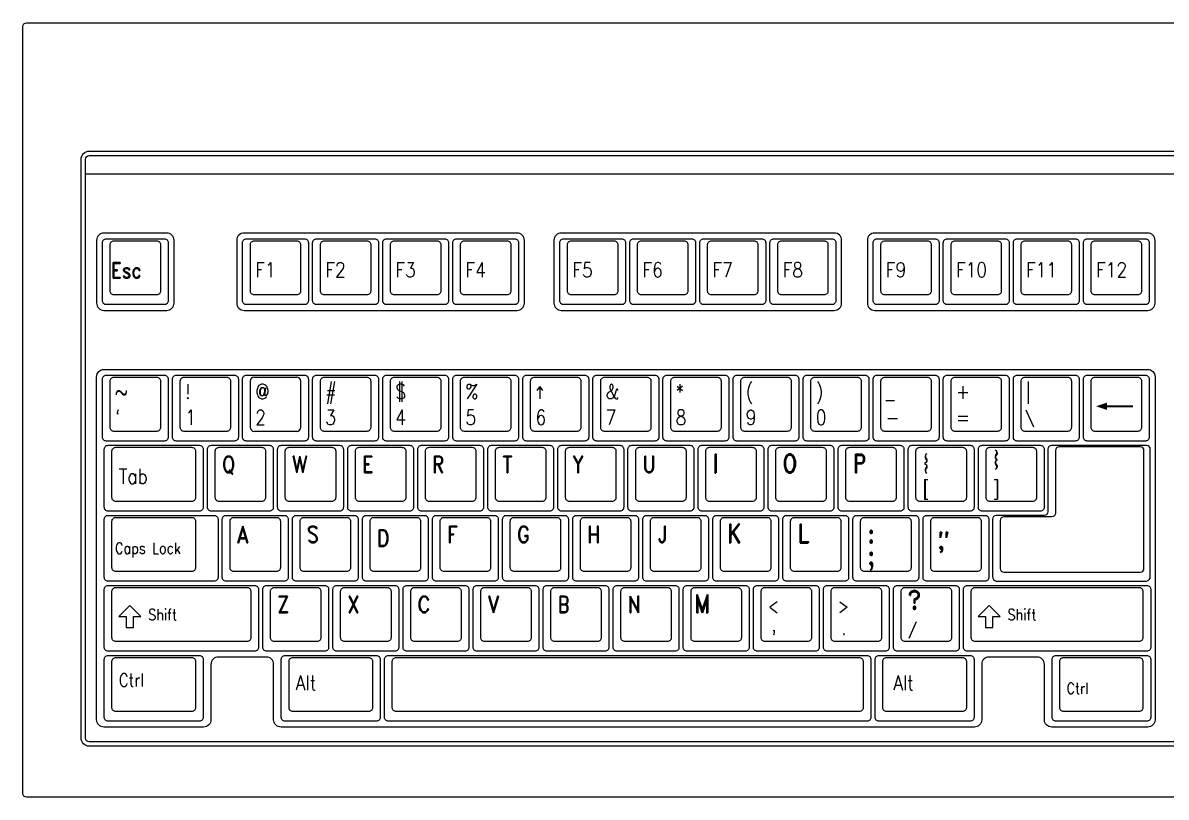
# Model space of a CAD drawing. Extents: x -42728 to 99010, y -18674 to 47645.
# Drawn here: x 43925.1 to 44272.3, y 25582.9 to 25818.1 of the extents above; entities that cross this region are included whole.
import ezdxf

# ---------------------------------------------------------------- set-up
doc = ezdxf.new("R2010")
doc.units = 0
doc.header["$LTSCALE"] = 100
doc.header["$MEASUREMENT"] = 0
doc.layers.get('0').update_dxf_attribs({"linetype": 'CONTINUOUS'})
doc.styles.add('SIMP', font='ROMAND', dxfattribs={"width": 0.85})

# ---------------------------------------------------------------- blocks, each defined once
blk = doc.blocks.new('101KEYB')
for p, q in [((16.13, 6.075), (0.695, 6.075)), ((2.295, 4.146), (2.7, 4.146)), ((2.259, 3.669), (2.259, 4.11)), ((2.736, 4.11), (2.736, 3.669)), ((2.7, 3.632), (2.295, 3.632))]:
    blk.add_line(p, q)
for points in [[(0.135, 7.51), (16.69, 7.51, -0.414214), (16.725, 7.475), (16.725, 0.195, -0.414214), (16.69, 0.16), (0.135, 0.16, -0.414214), (0.1, 0.195), (0.1, 7.475, -0.414214)], [(16.095, 0.643), (0.73, 0.643, -0.414214), (0.653, 0.72), (0.653, 6.215, -0.414214), (0.73, 6.292), (16.095, 6.292, -0.414214), (16.172, 6.215), (16.172, 0.72, -0.414214)], [(16.095, 0.685), (0.73, 0.685, -0.414214), (0.695, 0.72), (0.695, 6.215, -0.414214), (0.73, 6.25), (16.095, 6.25, -0.414214), (16.13, 6.215), (16.13, 0.72, -0.414214)], [(0.8, 5.445), (0.8, 4.85, 0.414214), (0.87, 4.78), (1.465, 4.78, 0.414214), (1.535, 4.85), (1.535, 5.445, 0.414214), (1.465, 5.515), (0.87, 5.515, 0.414214)], [(2.13, 5.445), (2.13, 4.85, 0.414214), (2.2, 4.78), (4.79, 4.78, 0.414214), (4.86, 4.85), (4.86, 5.445, 0.414214), (4.79, 5.515), (2.2, 5.515, 0.414214)], [(5.14, 5.445), (5.14, 4.85, 0.414214), (5.21, 4.78), (7.8, 4.78, 0.414214), (7.87, 4.85), (7.87, 5.445, 0.414214), (7.8, 5.515), (5.21, 5.515, 0.414214)], [(8.115, 5.445), (8.115, 4.85, 0.414214), (8.185, 4.78), (10.775, 4.78, 0.414214), (10.845, 4.85), (10.845, 5.445, 0.414214), (10.775, 5.515), (8.185, 5.515, 0.414214)], [(2.48, 0.895), (2.48, 1.42, 0.414214), (2.41, 1.49), (1.955, 1.49, 0.414214), (1.885, 1.42), (1.885, 0.895, -0.414214), (1.815, 0.825), (0.87, 0.825, -0.414214), (0.8, 0.895), (0.8, 4.15, -0.414214), (0.87, 4.22), (10.775, 4.22, -0.414214), (10.845, 4.15), (10.845, 0.895, -0.414214), (10.775, 0.825), (9.865, 0.825, -0.414214), (9.795, 0.895), (9.795, 1.42, 0.414214), (9.725, 1.49), (9.27, 1.49, 0.414214), (9.2, 1.42), (9.2, 0.895, -0.414214), (9.13, 0.825), (2.55, 0.825, -0.414214)]]:
    blk.add_lwpolyline(points, format="xyb", close=True)
for points in [[(0.855, 4.872), (0.855, 5.423, -0.414214), (0.892, 5.46, -1)], [(0.892, 5.46), (1.443, 5.46, -0.414214), (1.48, 5.423), (1.48, 4.872, -0.414214), (1.443, 4.835), (0.892, 4.835, -0.414214), (0.855, 4.872)], [(0.965, 5.441), (1.37, 5.441, -0.414214), (1.406, 5.405), (1.406, 4.964, -0.414214), (1.37, 4.927), (0.965, 4.927, -0.414214), (0.929, 4.964), (0.929, 5.405, -0.414214), (0.965, 5.441, 0)], [(2.185, 4.872), (2.185, 5.423, -0.414214), (2.222, 5.46, -1)], [(2.222, 5.46), (2.773, 5.46, -0.414214), (2.81, 5.423), (2.81, 4.872, -0.414214), (2.773, 4.835), (2.222, 4.835, -0.414214), (2.185, 4.872)], [(2.295, 5.441), (2.7, 5.441, -0.414214), (2.736, 5.405), (2.736, 4.964, -0.414214), (2.7, 4.927), (2.295, 4.927, -0.414214), (2.259, 4.964), (2.259, 5.405, -0.414214), (2.295, 5.441, 0)], [(2.887, 5.46), (3.438, 5.46, -0.414214), (3.475, 5.423), (3.475, 4.872, -0.414214), (3.438, 4.835), (2.887, 4.835, -0.414214), (2.85, 4.872)], [(2.85, 4.872), (2.85, 5.423, -0.414214), (2.887, 5.46, -1)], [(2.96, 5.441), (3.365, 5.441, -0.414214), (3.401, 5.405), (3.401, 4.964, -0.414214), (3.365, 4.927), (2.96, 4.927, -0.414214), (2.924, 4.964), (2.924, 5.405, -0.414214), (2.96, 5.441, 0)], [(3.552, 5.46), (4.103, 5.46, -0.414214), (4.14, 5.423), (4.14, 4.872, -0.414214), (4.103, 4.835), (3.552, 4.835, -0.414214), (3.515, 4.872)], [(3.515, 4.872), (3.515, 5.423, -0.414214), (3.552, 5.46, -1)], [(3.625, 5.441), (4.03, 5.441, -0.414214), (4.066, 5.405), (4.066, 4.964, -0.414214), (4.03, 4.927), (3.625, 4.927, -0.414214), (3.589, 4.964), (3.589, 5.405, -0.414214), (3.625, 5.441, 0)], [(4.217, 5.46), (4.768, 5.46, -0.414214), (4.805, 5.423), (4.805, 4.872, -0.414214), (4.768, 4.835), (4.217, 4.835, -0.414214), (4.18, 4.872)], [(4.18, 4.872), (4.18, 5.423, -0.414214), (4.217, 5.46, -1)], [(4.29, 5.441), (4.695, 5.441, -0.414214), (4.731, 5.405), (4.731, 4.964, -0.414214), (4.695, 4.927), (4.29, 4.927, -0.414214), (4.254, 4.964), (4.254, 5.405, -0.414214), (4.29, 5.441, 0)], [(5.232, 5.46), (5.783, 5.46, -0.414214), (5.82, 5.423), (5.82, 4.872, -0.414214), (5.783, 4.835), (5.232, 4.835, -0.414214), (5.195, 4.872)], [(5.195, 4.872), (5.195, 5.423, -0.414214), (5.232, 5.46, -1)], [(5.305, 5.441), (5.71, 5.441, -0.414214), (5.746, 5.405), (5.746, 4.964, -0.414214), (5.71, 4.927), (5.305, 4.927, -0.414214), (5.269, 4.964), (5.269, 5.405, -0.414214), (5.305, 5.441, 0)], [(5.86, 4.872), (5.86, 5.423, -0.414214), (5.897, 5.46, -1)], [(5.897, 5.46), (6.448, 5.46, -0.414214), (6.485, 5.423), (6.485, 4.872, -0.414214), (6.448, 4.835), (5.897, 4.835, -0.414214), (5.86, 4.872)], [(5.97, 5.441), (6.375, 5.441, -0.414214), (6.411, 5.405), (6.411, 4.964, -0.414214), (6.375, 4.927), (5.97, 4.927, -0.414214), (5.934, 4.964), (5.934, 5.405, -0.414214), (5.97, 5.441, 0)], [(6.525, 4.872), (6.525, 5.423, -0.414214), (6.562, 5.46, -1)], [(6.562, 5.46), (7.113, 5.46, -0.414214), (7.15, 5.423), (7.15, 4.872, -0.414214), (7.113, 4.835), (6.562, 4.835, -0.414214), (6.525, 4.872)], [(6.635, 5.441), (7.04, 5.441, -0.414214), (7.076, 5.405), (7.076, 4.964, -0.414214), (7.04, 4.927), (6.635, 4.927, -0.414214), (6.599, 4.964), (6.599, 5.405, -0.414214), (6.635, 5.441, 0)], [(7.19, 4.872), (7.19, 5.423, -0.414214), (7.227, 5.46, -1)], [(7.227, 5.46), (7.778, 5.46, -0.414214), (7.815, 5.423), (7.815, 4.872, -0.414214), (7.778, 4.835), (7.227, 4.835, -0.414214), (7.19, 4.872)], [(7.3, 5.441), (7.705, 5.441, -0.414214), (7.741, 5.405), (7.741, 4.964, -0.414214), (7.705, 4.927), (7.3, 4.927, -0.414214), (7.264, 4.964), (7.264, 5.405, -0.414214), (7.3, 5.441, 0)], [(8.17, 4.872), (8.17, 5.423, -0.414214), (8.207, 5.46, -1)], [(8.207, 5.46), (8.758, 5.46, -0.414214), (8.795, 5.423), (8.795, 4.872, -0.414214), (8.758, 4.835), (8.207, 4.835, -0.414214), (8.17, 4.872)], [(8.28, 5.441), (8.685, 5.441, -0.414214), (8.721, 5.405), (8.721, 4.964, -0.414214), (8.685, 4.927), (8.28, 4.927, -0.414214), (8.244, 4.964), (8.244, 5.405, -0.414214), (8.28, 5.441, 0)], [(8.872, 5.46), (9.423, 5.46, -0.414214), (9.46, 5.423), (9.46, 4.872, -0.414214), (9.423, 4.835), (8.872, 4.835, -0.414214), (8.835, 4.872)], [(8.835, 4.872), (8.835, 5.423, -0.414214), (8.872, 5.46, -1)], [(8.945, 5.441), (9.35, 5.441, -0.414214), (9.386, 5.405), (9.386, 4.964, -0.414214), (9.35, 4.927), (8.945, 4.927, -0.414214), (8.909, 4.964), (8.909, 5.405, -0.414214), (8.945, 5.441, 0)], [(9.537, 5.46), (10.088, 5.46, -0.414214), (10.125, 5.423), (10.125, 4.872, -0.414214), (10.088, 4.835), (9.537, 4.835, -0.414214), (9.5, 4.872)], [(9.5, 4.872), (9.5, 5.423, -0.414214), (9.537, 5.46, -1)], [(9.61, 5.441), (10.015, 5.441, -0.414214), (10.051, 5.405), (10.051, 4.964, -0.414214), (10.015, 4.927), (9.61, 4.927, -0.414214), (9.574, 4.964), (9.574, 5.405, -0.414214), (9.61, 5.441, 0)], [(10.202, 5.46), (10.753, 5.46, -0.414214), (10.79, 5.423), (10.79, 4.872, -0.414214), (10.753, 4.835), (10.202, 4.835, -0.414214), (10.165, 4.872)], [(10.165, 4.872), (10.165, 5.423, -0.414214), (10.202, 5.46, -1)], [(10.275, 5.441), (10.68, 5.441, -0.414214), (10.716, 5.405), (10.716, 4.964, -0.414214), (10.68, 4.927), (10.275, 4.927, -0.414214), (10.239, 4.964), (10.239, 5.405, -0.414214), (10.275, 5.441, 0)], [(0.892, 4.165), (1.443, 4.165, -0.414214), (1.48, 4.128), (1.48, 3.577, -0.414214), (1.443, 3.54), (0.892, 3.54, -0.414214), (0.855, 3.577)], [(0.855, 3.577), (0.855, 4.128, -0.414214), (0.892, 4.165, -1)], [(0.965, 4.146), (1.37, 4.146, -0.414214), (1.406, 4.11), (1.406, 3.669, -0.414214), (1.37, 3.632), (0.965, 3.632, -0.414214), (0.929, 3.669), (0.929, 4.11, -0.414214), (0.965, 4.146, 0)], [(1.52, 3.577), (1.52, 4.128, -0.414214), (1.557, 4.165, -1)], [(1.557, 4.165), (2.108, 4.165, -0.414214), (2.145, 4.128), (2.145, 3.577, -0.414214), (2.108, 3.54), (1.557, 3.54, -0.414214), (1.52, 3.577)], [(1.63, 4.146), (2.035, 4.146, -0.414214), (2.071, 4.11), (2.071, 3.669, -0.414214), (2.035, 3.632), (1.63, 3.632, -0.414214), (1.594, 3.669), (1.594, 4.11, -0.414214), (1.63, 4.146, 0)], [(2.185, 3.577), (2.185, 4.128, -0.414214), (2.222, 4.165, -1)], [(2.222, 4.165), (2.773, 4.165, -0.414214), (2.81, 4.128), (2.81, 3.577, -0.414214), (2.773, 3.54), (2.222, 3.54, -0.414214), (2.185, 3.577)], [(2.85, 3.577), (2.85, 4.128, -0.414214), (2.887, 4.165, -1)], [(2.887, 4.165), (3.438, 4.165, -0.414214), (3.475, 4.128), (3.475, 3.577, -0.414214), (3.438, 3.54), (2.887, 3.54, -0.414214), (2.85, 3.577)], [(2.96, 4.146), (3.365, 4.146, -0.414214), (3.401, 4.11), (3.401, 3.669, -0.414214), (3.365, 3.632), (2.96, 3.632, -0.414214), (2.924, 3.669), (2.924, 4.11, -0.414214), (2.96, 4.146, 0)], [(3.515, 3.577), (3.515, 4.128, -0.414214), (3.552, 4.165, -1)], [(3.552, 4.165), (4.103, 4.165, -0.414214), (4.14, 4.128), (4.14, 3.577, -0.414214), (4.103, 3.54), (3.552, 3.54, -0.414214), (3.515, 3.577)], [(3.625, 4.146), (4.03, 4.146, -0.414214), (4.066, 4.11), (4.066, 3.669, -0.414214), (4.03, 3.632), (3.625, 3.632, -0.414214), (3.589, 3.669), (3.589, 4.11, -0.414214), (3.625, 4.146, 0)], [(4.18, 3.577), (4.18, 4.128, -0.414214), (4.217, 4.165, -1)], [(4.217, 4.165), (4.768, 4.165, -0.414214), (4.805, 4.128), (4.805, 3.577, -0.414214), (4.768, 3.54), (4.217, 3.54, -0.414214), (4.18, 3.577)], [(4.29, 4.146), (4.695, 4.146, -0.414214), (4.731, 4.11), (4.731, 3.669, -0.414214), (4.695, 3.632), (4.29, 3.632, -0.414214), (4.254, 3.669), (4.254, 4.11, -0.414214), (4.29, 4.146, 0)], [(4.845, 3.577), (4.845, 4.128, -0.414214), (4.882, 4.165, -1)], [(4.882, 4.165), (5.433, 4.165, -0.414214), (5.47, 4.128), (5.47, 3.577, -0.414214), (5.433, 3.54), (4.882, 3.54, -0.414214), (4.845, 3.577)], [(4.955, 4.146), (5.36, 4.146, -0.414214), (5.396, 4.11), (5.396, 3.669, -0.414214), (5.36, 3.632), (4.955, 3.632, -0.414214), (4.919, 3.669), (4.919, 4.11, -0.414214), (4.955, 4.146, 0)], [(5.51, 3.577), (5.51, 4.128, -0.414214), (5.547, 4.165, -1)], [(5.547, 4.165), (6.098, 4.165, -0.414214), (6.135, 4.128), (6.135, 3.577, -0.414214), (6.098, 3.54), (5.547, 3.54, -0.414214), (5.51, 3.577)], [(5.62, 4.146), (6.025, 4.146, -0.414214), (6.061, 4.11), (6.061, 3.669, -0.414214), (6.025, 3.632), (5.62, 3.632, -0.414214), (5.584, 3.669), (5.584, 4.11, -0.414214), (5.62, 4.146, 0)], [(6.175, 3.577), (6.175, 4.128, -0.414214), (6.212, 4.165, -1)], [(6.212, 4.165), (6.763, 4.165, -0.414214), (6.8, 4.128), (6.8, 3.577, -0.414214), (6.763, 3.54), (6.212, 3.54, -0.414214), (6.175, 3.577)], [(6.285, 4.146), (6.69, 4.146, -0.414214), (6.726, 4.11), (6.726, 3.669, -0.414214), (6.69, 3.632), (6.285, 3.632, -0.414214), (6.249, 3.669), (6.249, 4.11, -0.414214), (6.285, 4.146, 0)], [(6.84, 3.577), (6.84, 4.128, -0.414214), (6.877, 4.165, -1)], [(6.877, 4.165), (7.428, 4.165, -0.414214), (7.465, 4.128), (7.465, 3.577, -0.414214), (7.428, 3.54), (6.877, 3.54, -0.414214), (6.84, 3.577)], [(6.95, 4.146), (7.355, 4.146, -0.414214), (7.391, 4.11), (7.391, 3.669, -0.414214), (7.355, 3.632), (6.95, 3.632, -0.414214), (6.914, 3.669), (6.914, 4.11, -0.414214), (6.95, 4.146, 0)], [(7.505, 3.577), (7.505, 4.128, -0.414214), (7.542, 4.165, -1)], [(7.542, 4.165), (8.093, 4.165, -0.414214), (8.13, 4.128), (8.13, 3.577, -0.414214), (8.093, 3.54), (7.542, 3.54, -0.414214), (7.505, 3.577)], [(7.615, 4.146), (8.02, 4.146, -0.414214), (8.056, 4.11), (8.056, 3.669, -0.414214), (8.02, 3.632), (7.615, 3.632, -0.414214), (7.579, 3.669), (7.579, 4.11, -0.414214), (7.615, 4.146, 0)], [(8.17, 3.577), (8.17, 4.128, -0.414214), (8.207, 4.165, -1)], [(8.207, 4.165), (8.758, 4.165, -0.414214), (8.795, 4.128), (8.795, 3.577, -0.414214), (8.758, 3.54), (8.207, 3.54, -0.414214), (8.17, 3.577)], [(8.28, 4.146), (8.685, 4.146, -0.414214), (8.721, 4.11), (8.721, 3.669, -0.414214), (8.685, 3.632), (8.28, 3.632, -0.414214), (8.244, 3.669), (8.244, 4.11, -0.414214), (8.28, 4.146, 0)], [(8.835, 3.577), (8.835, 4.128, -0.414214), (8.872, 4.165, -1)], [(8.872, 4.165), (9.423, 4.165, -0.414214), (9.46, 4.128), (9.46, 3.577, -0.414214), (9.423, 3.54), (8.872, 3.54, -0.414214), (8.835, 3.577)], [(8.945, 4.146), (9.35, 4.146, -0.414214), (9.386, 4.11), (9.386, 3.669, -0.414214), (9.35, 3.632), (8.945, 3.632, -0.414214), (8.909, 3.669), (8.909, 4.11, -0.414214), (8.945, 4.146, 0)], [(9.5, 3.577), (9.5, 4.128, -0.414214), (9.537, 4.165, -1)], [(9.537, 4.165), (10.088, 4.165, -0.414214), (10.125, 4.128), (10.125, 3.577, -0.414214), (10.088, 3.54), (9.537, 3.54, -0.414214), (9.5, 3.577)], [(9.61, 4.146), (10.015, 4.146, -0.414214), (10.051, 4.11), (10.051, 3.669, -0.414214), (10.015, 3.632), (9.61, 3.632, -0.414214), (9.574, 3.669), (9.574, 4.11, -0.414214), (9.61, 4.146, 0)], [(10.165, 3.577), (10.165, 4.128, -0.414214), (10.202, 4.165, -1)], [(10.202, 4.165), (10.753, 4.165, -0.414214), (10.79, 4.128), (10.79, 3.577, -0.414214), (10.753, 3.54), (10.202, 3.54, -0.414214), (10.165, 3.577)], [(10.275, 4.146), (10.68, 4.146, -0.414214), (10.716, 4.11), (10.716, 3.669, -0.414214), (10.68, 3.632), (10.275, 3.632, -0.414214), (10.239, 3.669), (10.239, 4.11, -0.414214), (10.275, 4.146, 0)], [(0.873, 2.912), (0.873, 3.463, -0.414214), (0.909, 3.5, -1)], [(0.909, 3.5), (1.776, 3.5, -0.414214), (1.812, 3.463), (1.812, 2.912, -0.414214), (1.776, 2.875), (0.909, 2.875, -0.414214), (0.873, 2.912)], [(0.983, 3.481), (1.702, 3.481, -0.414214), (1.739, 3.445), (1.739, 3.004, -0.414214), (1.702, 2.967), (0.983, 2.967, -0.414214), (0.946, 3.004), (0.946, 3.445, -0.414214), (0.983, 3.481, 0)], [(1.889, 3.5), (2.441, 3.5, -0.414214), (2.477, 3.463), (2.477, 2.912, -0.414214), (2.441, 2.875), (1.889, 2.875, -0.414214), (1.853, 2.912)], [(1.853, 2.912), (1.853, 3.463, -0.414214), (1.889, 3.5, -1)], [(1.963, 3.481), (2.367, 3.481, -0.414214), (2.404, 3.445), (2.404, 3.004, -0.414214), (2.367, 2.967), (1.963, 2.967, -0.414214), (1.926, 3.004), (1.926, 3.445, -0.414214), (1.963, 3.481, 0)], [(2.554, 3.5), (3.106, 3.5, -0.414214), (3.142, 3.463), (3.142, 2.912, -0.414214), (3.106, 2.875), (2.554, 2.875, -0.414214), (2.518, 2.912)], [(2.518, 2.912), (2.518, 3.463, -0.414214), (2.554, 3.5, -1)], [(2.628, 3.481), (3.032, 3.481, -0.414214), (3.069, 3.445), (3.069, 3.004, -0.414214), (3.032, 2.967), (2.628, 2.967, -0.414214), (2.591, 3.004), (2.591, 3.445, -0.414214), (2.628, 3.481, 0)], [(3.219, 3.5), (3.771, 3.5, -0.414214), (3.807, 3.463), (3.807, 2.912, -0.414214), (3.771, 2.875), (3.219, 2.875, -0.414214), (3.183, 2.912)], [(3.183, 2.912), (3.183, 3.463, -0.414214), (3.219, 3.5, -1)], [(3.293, 3.481), (3.697, 3.481, -0.414214), (3.734, 3.445), (3.734, 3.004, -0.414214), (3.697, 2.967), (3.293, 2.967, -0.414214), (3.256, 3.004), (3.256, 3.445, -0.414214), (3.293, 3.481, 0)], [(3.884, 3.5), (4.436, 3.5, -0.414214), (4.472, 3.463), (4.472, 2.912, -0.414214), (4.436, 2.875), (3.884, 2.875, -0.414214), (3.848, 2.912)], [(3.848, 2.912), (3.848, 3.463, -0.414214), (3.884, 3.5, -1)], [(3.958, 3.481), (4.362, 3.481, -0.414214), (4.399, 3.445), (4.399, 3.004, -0.414214), (4.362, 2.967), (3.958, 2.967, -0.414214), (3.921, 3.004), (3.921, 3.445, -0.414214), (3.958, 3.481, 0)], [(4.549, 3.5), (5.101, 3.5, -0.414214), (5.137, 3.463), (5.137, 2.912, -0.414214), (5.101, 2.875), (4.549, 2.875, -0.414214), (4.513, 2.912)], [(4.513, 2.912), (4.513, 3.463, -0.414214), (4.549, 3.5, -1)], [(4.623, 3.481), (5.027, 3.481, -0.414214), (5.064, 3.445), (5.064, 3.004, -0.414214), (5.027, 2.967), (4.623, 2.967, -0.414214), (4.586, 3.004), (4.586, 3.445, -0.414214), (4.623, 3.481, 0)], [(5.214, 3.5), (5.766, 3.5, -0.414214), (5.802, 3.463), (5.802, 2.912, -0.414214), (5.766, 2.875), (5.214, 2.875, -0.414214), (5.178, 2.912)], [(5.178, 2.912), (5.178, 3.463, -0.414214), (5.214, 3.5, -1)], [(5.288, 3.481), (5.692, 3.481, -0.414214), (5.729, 3.445), (5.729, 3.004, -0.414214), (5.692, 2.967), (5.288, 2.967, -0.414214), (5.251, 3.004), (5.251, 3.445, -0.414214), (5.288, 3.481, 0)], [(5.879, 3.5), (6.431, 3.5, -0.414214), (6.467, 3.463), (6.467, 2.912, -0.414214), (6.431, 2.875), (5.879, 2.875, -0.414214), (5.843, 2.912)], [(5.843, 2.912), (5.843, 3.463, -0.414214), (5.879, 3.5, -1)], [(5.953, 3.481), (6.357, 3.481, -0.414214), (6.394, 3.445), (6.394, 3.004, -0.414214), (6.357, 2.967), (5.953, 2.967, -0.414214), (5.916, 3.004), (5.916, 3.445, -0.414214), (5.953, 3.481, 0)], [(6.544, 3.5), (7.096, 3.5, -0.414214), (7.132, 3.463), (7.132, 2.912, -0.414214), (7.096, 2.875), (6.544, 2.875, -0.414214), (6.508, 2.912)], [(6.508, 2.912), (6.508, 3.463, -0.414214), (6.544, 3.5, -1)], [(6.618, 3.481), (7.022, 3.481, -0.414214), (7.059, 3.445), (7.059, 3.004, -0.414214), (7.022, 2.967), (6.618, 2.967, -0.414214), (6.581, 3.004), (6.581, 3.445, -0.414214), (6.618, 3.481, 0)], [(7.209, 3.5), (7.761, 3.5, -0.414214), (7.797, 3.463), (7.797, 2.912, -0.414214), (7.761, 2.875), (7.209, 2.875, -0.414214), (7.173, 2.912)], [(7.173, 2.912), (7.173, 3.463, -0.414214), (7.209, 3.5, -1)], [(7.283, 3.481), (7.687, 3.481, -0.414214), (7.724, 3.445), (7.724, 3.004, -0.414214), (7.687, 2.967), (7.283, 2.967, -0.414214), (7.246, 3.004), (7.246, 3.445, -0.414214), (7.283, 3.481, 0)], [(7.874, 3.5), (8.426, 3.5, -0.414214), (8.462, 3.463), (8.462, 2.912, -0.414214), (8.426, 2.875), (7.874, 2.875, -0.414214), (7.838, 2.912)], [(7.838, 2.912), (7.838, 3.463, -0.414214), (7.874, 3.5, -1)], [(7.948, 3.481), (8.352, 3.481, -0.414214), (8.389, 3.445), (8.389, 3.004, -0.414214), (8.352, 2.967), (7.948, 2.967, -0.414214), (7.911, 3.004), (7.911, 3.445, -0.414214), (7.948, 3.481, 0)], [(8.539, 3.5), (9.091, 3.5, -0.414214), (9.127, 3.463), (9.127, 2.912, -0.414214), (9.091, 2.875), (8.539, 2.875, -0.414214), (8.503, 2.912)], [(8.503, 2.912), (8.503, 3.463, -0.414214), (8.539, 3.5, -1)], [(8.613, 3.481), (9.017, 3.481, -0.414214), (9.054, 3.445), (9.054, 3.004, -0.414214), (9.017, 2.967), (8.613, 2.967, -0.414214), (8.576, 3.004), (8.576, 3.445, -0.414214), (8.613, 3.481, 0)], [(9.204, 3.5), (9.756, 3.5, -0.414214), (9.792, 3.463), (9.792, 2.912, -0.414214), (9.756, 2.875), (9.204, 2.875, -0.414214), (9.168, 2.912)], [(9.168, 2.912), (9.168, 3.463, -0.414214), (9.204, 3.5, -1)], [(9.278, 3.481), (9.682, 3.481, -0.414214), (9.719, 3.445), (9.719, 3.004, -0.414214), (9.682, 2.967), (9.278, 2.967, -0.414214), (9.241, 3.004), (9.241, 3.445, -0.414214), (9.278, 3.481, 0)], [(9.828, 3.463), (9.828, 2.868, -0.414214), (9.793, 2.833), (9.338, 2.833, 0.414214), (9.303, 2.798), (9.303, 2.254, 0.364804), (9.338, 2.21), (10.765, 2.21, 0.364804), (10.8, 2.254), (10.8, 3.463, 0.414214), (10.765, 3.498), (9.863, 3.498, 0.414214), (9.828, 3.463, 0.414214)], [(9.41, 2.295), (10.705, 2.295, 0.414214), (10.74, 2.33), (10.74, 3.45, 0.414214), (10.705, 3.485), (9.935, 3.485, 0.414214), (9.9, 3.45), (9.9, 2.855, -0.414214), (9.865, 2.82)], [(0.909, 2.835), (1.916, 2.835, -0.414214), (1.952, 2.798), (1.952, 2.247, -0.414214), (1.916, 2.21), (0.909, 2.21, -0.414214), (0.873, 2.247)], [(0.873, 2.247), (0.873, 2.798, -0.414214), (0.909, 2.835, -1)], [(1.993, 2.247), (1.993, 2.798, -0.414214), (2.029, 2.835, -1)], [(2.029, 2.835), (2.581, 2.835, -0.414214), (2.617, 2.798), (2.617, 2.247, -0.414214), (2.581, 2.21), (2.029, 2.21, -0.414214), (1.993, 2.247)], [(2.658, 2.247), (2.658, 2.798, -0.414214), (2.694, 2.835, -1)], [(2.694, 2.835), (3.246, 2.835, -0.414214), (3.282, 2.798), (3.282, 2.247, -0.414214), (3.246, 2.21), (2.694, 2.21, -0.414214), (2.658, 2.247)], [(3.323, 2.247), (3.323, 2.798, -0.414214), (3.359, 2.835, -1)], [(3.359, 2.835), (3.911, 2.835, -0.414214), (3.947, 2.798), (3.947, 2.247, -0.414214), (3.911, 2.21), (3.359, 2.21, -0.414214), (3.323, 2.247)], [(3.988, 2.247), (3.988, 2.798, -0.414214), (4.024, 2.835, -1)], [(4.024, 2.835), (4.576, 2.835, -0.414214), (4.612, 2.798), (4.612, 2.247, -0.414214), (4.576, 2.21), (4.024, 2.21, -0.414214), (3.988, 2.247)], [(4.653, 2.247), (4.653, 2.798, -0.414214), (4.689, 2.835, -1)], [(4.689, 2.835), (5.241, 2.835, -0.414214), (5.277, 2.798), (5.277, 2.247, -0.414214), (5.241, 2.21), (4.689, 2.21, -0.414214), (4.653, 2.247)], [(5.318, 2.247), (5.318, 2.798, -0.414214), (5.354, 2.835, -1)], [(5.354, 2.835), (5.906, 2.835, -0.414214), (5.942, 2.798), (5.942, 2.247, -0.414214), (5.906, 2.21), (5.354, 2.21, -0.414214), (5.318, 2.247)], [(5.983, 2.247), (5.983, 2.798, -0.414214), (6.019, 2.835, -1)], [(6.019, 2.835), (6.571, 2.835, -0.414214), (6.607, 2.798), (6.607, 2.247, -0.414214), (6.571, 2.21), (6.019, 2.21, -0.414214), (5.983, 2.247)], [(6.648, 2.247), (6.648, 2.798, -0.414214), (6.684, 2.835, -1)], [(6.684, 2.835), (7.236, 2.835, -0.414214), (7.272, 2.798), (7.272, 2.247, -0.414214), (7.236, 2.21), (6.684, 2.21, -0.414214), (6.648, 2.247)], [(7.313, 2.247), (7.313, 2.798, -0.414214), (7.349, 2.835, -1)], [(7.349, 2.835), (7.901, 2.835, -0.414214), (7.937, 2.798), (7.937, 2.247, -0.414214), (7.901, 2.21), (7.349, 2.21, -0.414214), (7.313, 2.247)], [(7.978, 2.247), (7.978, 2.798, -0.414214), (8.014, 2.835, -1)], [(8.014, 2.835), (8.566, 2.835, -0.414214), (8.602, 2.798), (8.602, 2.247, -0.414214), (8.566, 2.21), (8.014, 2.21, -0.414214), (7.978, 2.247)], [(8.643, 2.247), (8.643, 2.798, -0.414214), (8.679, 2.835, -1)], [(8.679, 2.835), (9.231, 2.835, -0.414214), (9.267, 2.798), (9.267, 2.247, -0.414214), (9.231, 2.21), (8.679, 2.21, -0.414214), (8.643, 2.247)], [(0.983, 2.816), (1.702, 2.816, -0.414214), (1.739, 2.78), (1.739, 2.339, -0.414214), (1.702, 2.302), (0.983, 2.302, -0.414214), (0.946, 2.339), (0.946, 2.78, -0.414214), (0.983, 2.816, 0)], [(2.103, 2.816), (2.507, 2.816, -0.414214), (2.544, 2.78), (2.544, 2.339, -0.414214), (2.507, 2.302), (2.103, 2.302, -0.414214), (2.066, 2.339), (2.066, 2.78, -0.414214), (2.103, 2.816, 0)], [(2.768, 2.816), (3.172, 2.816, -0.414214), (3.209, 2.78), (3.209, 2.339, -0.414214), (3.172, 2.302), (2.768, 2.302, -0.414214), (2.731, 2.339), (2.731, 2.78, -0.414214), (2.768, 2.816, 0)], [(3.433, 2.816), (3.837, 2.816, -0.414214), (3.874, 2.78), (3.874, 2.339, -0.414214), (3.837, 2.302), (3.433, 2.302, -0.414214), (3.396, 2.339), (3.396, 2.78, -0.414214), (3.433, 2.816, 0)], [(4.098, 2.816), (4.502, 2.816, -0.414214), (4.539, 2.78), (4.539, 2.339, -0.414214), (4.502, 2.302), (4.098, 2.302, -0.414214), (4.061, 2.339), (4.061, 2.78, -0.414214), (4.098, 2.816, 0)], [(4.763, 2.816), (5.167, 2.816, -0.414214), (5.204, 2.78), (5.204, 2.339, -0.414214), (5.167, 2.302), (4.763, 2.302, -0.414214), (4.726, 2.339), (4.726, 2.78, -0.414214), (4.763, 2.816, 0)], [(5.428, 2.816), (5.832, 2.816, -0.414214), (5.869, 2.78), (5.869, 2.339, -0.414214), (5.832, 2.302), (5.428, 2.302, -0.414214), (5.391, 2.339), (5.391, 2.78, -0.414214), (5.428, 2.816, 0)], [(6.093, 2.816), (6.497, 2.816, -0.414214), (6.534, 2.78), (6.534, 2.339, -0.414214), (6.497, 2.302), (6.093, 2.302, -0.414214), (6.056, 2.339), (6.056, 2.78, -0.414214), (6.093, 2.816, 0)], [(6.758, 2.816), (7.162, 2.816, -0.414214), (7.199, 2.78), (7.199, 2.339, -0.414214), (7.162, 2.302), (6.758, 2.302, -0.414214), (6.721, 2.339), (6.721, 2.78, -0.414214), (6.758, 2.816, 0)], [(7.423, 2.816), (7.827, 2.816, -0.414214), (7.864, 2.78), (7.864, 2.339, -0.414214), (7.827, 2.302), (7.423, 2.302, -0.414214), (7.386, 2.339), (7.386, 2.78, -0.414214), (7.423, 2.816, 0)], [(8.088, 2.816), (8.492, 2.816, -0.414214), (8.529, 2.78), (8.529, 2.339, -0.414214), (8.492, 2.302), (8.088, 2.302, -0.414214), (8.051, 2.339), (8.051, 2.78, -0.414214), (8.088, 2.816, 0)], [(8.753, 2.816), (9.157, 2.816, -0.414214), (9.194, 2.78), (9.194, 2.339, -0.414214), (9.157, 2.302), (8.753, 2.302, -0.414214), (8.716, 2.339), (8.716, 2.78, -0.414214), (8.753, 2.816, 0)], [(9.865, 2.82), (9.41, 2.82, 0.414214), (9.375, 2.785), (9.375, 2.33, 0.414214), (9.41, 2.295)], [(0.873, 1.582), (0.873, 2.133, -0.414214), (0.909, 2.17, -1)], [(0.909, 2.17), (2.301, 2.17, -0.414214), (2.337, 2.133), (2.337, 1.582, -0.414214), (2.301, 1.545), (0.909, 1.545, -0.414214), (0.873, 1.582)], [(0.983, 2.151), (2.227, 2.151, -0.414214), (2.264, 2.115), (2.264, 1.674, -0.414214), (2.227, 1.637), (0.983, 1.637, -0.414214), (0.946, 1.674), (0.946, 2.115, -0.414214), (0.983, 2.151, 0)], [(2.378, 1.582), (2.378, 2.133, -0.414214), (2.414, 2.17, -1)], [(2.414, 2.17), (2.966, 2.17, -0.414214), (3.002, 2.133), (3.002, 1.582, -0.414214), (2.966, 1.545), (2.414, 1.545, -0.414214), (2.378, 1.582)], [(2.488, 2.151), (2.892, 2.151, -0.414214), (2.929, 2.115), (2.929, 1.674, -0.414214), (2.892, 1.637), (2.488, 1.637, -0.414214), (2.451, 1.674), (2.451, 2.115, -0.414214), (2.488, 2.151, 0)], [(3.043, 1.582), (3.043, 2.133, -0.414214), (3.079, 2.17, -1)], [(3.079, 2.17), (3.631, 2.17, -0.414214), (3.667, 2.133), (3.667, 1.582, -0.414214), (3.631, 1.545), (3.079, 1.545, -0.414214), (3.043, 1.582)], [(3.153, 2.151), (3.557, 2.151, -0.414214), (3.594, 2.115), (3.594, 1.674, -0.414214), (3.557, 1.637), (3.153, 1.637, -0.414214), (3.116, 1.674), (3.116, 2.115, -0.414214), (3.153, 2.151, 0)], [(3.708, 1.582), (3.708, 2.133, -0.414214), (3.744, 2.17, -1)], [(3.744, 2.17), (4.296, 2.17, -0.414214), (4.332, 2.133), (4.332, 1.582, -0.414214), (4.296, 1.545), (3.744, 1.545, -0.414214), (3.708, 1.582)], [(3.818, 2.151), (4.222, 2.151, -0.414214), (4.259, 2.115), (4.259, 1.674, -0.414214), (4.222, 1.637), (3.818, 1.637, -0.414214), (3.781, 1.674), (3.781, 2.115, -0.414214), (3.818, 2.151, 0)], [(4.373, 1.582), (4.373, 2.133, -0.414214), (4.409, 2.17, -1)], [(4.409, 2.17), (4.961, 2.17, -0.414214), (4.997, 2.133), (4.997, 1.582, -0.414214), (4.961, 1.545), (4.409, 1.545, -0.414214), (4.373, 1.582)], [(4.483, 2.151), (4.887, 2.151, -0.414214), (4.924, 2.115), (4.924, 1.674, -0.414214), (4.887, 1.637), (4.483, 1.637, -0.414214), (4.446, 1.674), (4.446, 2.115, -0.414214), (4.483, 2.151, 0)], [(5.038, 1.582), (5.038, 2.133, -0.414214), (5.074, 2.17, -1)], [(5.074, 2.17), (5.626, 2.17, -0.414214), (5.662, 2.133), (5.662, 1.582, -0.414214), (5.626, 1.545), (5.074, 1.545, -0.414214), (5.038, 1.582)], [(5.148, 2.151), (5.552, 2.151, -0.414214), (5.589, 2.115), (5.589, 1.674, -0.414214), (5.552, 1.637), (5.148, 1.637, -0.414214), (5.111, 1.674), (5.111, 2.115, -0.414214), (5.148, 2.151, 0)], [(5.703, 1.582), (5.703, 2.133, -0.414214), (5.739, 2.17, -1)], [(5.739, 2.17), (6.291, 2.17, -0.414214), (6.327, 2.133), (6.327, 1.582, -0.414214), (6.291, 1.545), (5.739, 1.545, -0.414214), (5.703, 1.582)], [(5.813, 2.151), (6.217, 2.151, -0.414214), (6.254, 2.115), (6.254, 1.674, -0.414214), (6.217, 1.637), (5.813, 1.637, -0.414214), (5.776, 1.674), (5.776, 2.115, -0.414214), (5.813, 2.151, 0)], [(6.368, 1.582), (6.368, 2.133, -0.414214), (6.404, 2.17, -1)], [(6.404, 2.17), (6.956, 2.17, -0.414214), (6.992, 2.133), (6.992, 1.582, -0.414214), (6.956, 1.545), (6.404, 1.545, -0.414214), (6.368, 1.582)], [(6.478, 2.151), (6.882, 2.151, -0.414214), (6.919, 2.115), (6.919, 1.674, -0.414214), (6.882, 1.637), (6.478, 1.637, -0.414214), (6.441, 1.674), (6.441, 2.115, -0.414214), (6.478, 2.151, 0)], [(7.033, 1.582), (7.033, 2.133, -0.414214), (7.069, 2.17, -1)], [(7.069, 2.17), (7.621, 2.17, -0.414214), (7.657, 2.133), (7.657, 1.582, -0.414214), (7.621, 1.545), (7.069, 1.545, -0.414214), (7.033, 1.582)], [(7.143, 2.151), (7.547, 2.151, -0.414214), (7.584, 2.115), (7.584, 1.674, -0.414214), (7.547, 1.637), (7.143, 1.637, -0.414214), (7.106, 1.674), (7.106, 2.115, -0.414214), (7.143, 2.151, 0)], [(7.698, 1.582), (7.698, 2.133, -0.414214), (7.734, 2.17, -1)], [(7.734, 2.17), (8.286, 2.17, -0.414214), (8.322, 2.133), (8.322, 1.582, -0.414214), (8.286, 1.545), (7.734, 1.545, -0.414214), (7.698, 1.582)], [(7.808, 2.151), (8.212, 2.151, -0.414214), (8.249, 2.115), (8.249, 1.674, -0.414214), (8.212, 1.637), (7.808, 1.637, -0.414214), (7.771, 1.674), (7.771, 2.115, -0.414214), (7.808, 2.151, 0)], [(8.363, 1.582), (8.363, 2.133, -0.414214), (8.399, 2.17, -1)], [(8.399, 2.17), (8.951, 2.17, -0.414214), (8.987, 2.133), (8.987, 1.582, -0.414214), (8.951, 1.545), (8.399, 1.545, -0.414214), (8.363, 1.582)], [(8.473, 2.151), (8.877, 2.151, -0.414214), (8.914, 2.115), (8.914, 1.674, -0.414214), (8.877, 1.637), (8.473, 1.637, -0.414214), (8.436, 1.674), (8.436, 2.115, -0.414214), (8.473, 2.151, 0)], [(9.028, 1.582), (9.028, 2.133, -0.414214), (9.064, 2.17, -1)], [(9.064, 2.17), (10.767, 2.17, -0.414214), (10.804, 2.133), (10.804, 1.582, -0.414214), (10.767, 1.545), (9.064, 1.545, -0.414214), (9.028, 1.582)], [(9.138, 2.151), (10.693, 2.151, -0.414214), (10.73, 2.115), (10.73, 1.674, -0.414214), (10.693, 1.637), (9.138, 1.637, -0.414214), (9.101, 1.674), (9.101, 2.115, -0.414214), (9.138, 2.151, 0)], [(0.909, 1.505), (1.776, 1.505, -0.414214), (1.812, 1.468), (1.812, 0.917, -0.414214), (1.776, 0.88), (0.909, 0.88, -0.414214), (0.873, 0.917)], [(0.873, 0.917), (0.873, 1.468, -0.414214), (0.909, 1.505, -1)], [(0.983, 1.486), (1.702, 1.486, -0.414214), (1.739, 1.45), (1.739, 1.009, -0.414214), (1.702, 0.972), (0.983, 0.972, -0.414214), (0.946, 1.009), (0.946, 1.45, -0.414214), (0.983, 1.486, 0)], [(2.553, 0.917), (2.553, 1.468, -0.414214), (2.589, 1.505, -1)], [(2.589, 1.505), (3.456, 1.505, -0.414214), (3.492, 1.468), (3.492, 0.917, -0.414214), (3.456, 0.88), (2.589, 0.88, -0.414214), (2.553, 0.917)], [(2.663, 1.486), (3.382, 1.486, -0.414214), (3.419, 1.45), (3.419, 1.009, -0.414214), (3.382, 0.972), (2.663, 0.972, -0.414214), (2.626, 1.009), (2.626, 1.45, -0.414214), (2.663, 1.486, 0)], [(3.569, 1.505), (8.111, 1.505, -0.414214), (8.147, 1.468), (8.147, 0.917, -0.414214), (8.111, 0.88), (3.569, 0.88, -0.414214), (3.533, 0.917)], [(3.533, 0.917), (3.533, 1.468, -0.414214), (3.569, 1.505, -1)], [(3.643, 1.486), (8.037, 1.486, -0.414214), (8.074, 1.45), (8.074, 1.009, -0.414214), (8.037, 0.972), (3.643, 0.972, -0.414214), (3.606, 1.009), (3.606, 1.45, -0.414214), (3.643, 1.486, 0)], [(8.188, 0.917), (8.188, 1.468, -0.414214), (8.224, 1.505, -1)], [(8.224, 1.505), (9.091, 1.505, -0.414214), (9.127, 1.468), (9.127, 0.917, -0.414214), (9.091, 0.88), (8.224, 0.88, -0.414214), (8.188, 0.917)], [(8.298, 1.486), (9.017, 1.486, -0.414214), (9.054, 1.45), (9.054, 1.009, -0.414214), (9.017, 0.972), (8.298, 0.972, -0.414214), (8.261, 1.009), (8.261, 1.45, -0.414214), (8.298, 1.486, 0)], [(9.868, 0.917), (9.868, 1.468, -0.414214), (9.904, 1.505, -1)], [(9.904, 1.505), (10.767, 1.505, -0.414214), (10.804, 1.468), (10.804, 0.917, -0.414214), (10.767, 0.88), (9.904, 0.88, -0.414214), (9.868, 0.917)], [(9.978, 1.486), (10.693, 1.486, -0.414214), (10.73, 1.45), (10.73, 1.009, -0.414214), (10.693, 0.972), (9.978, 0.972, -0.414214), (9.941, 1.009), (9.941, 1.45, -0.414214), (9.978, 1.486, 0)]]:
    blk.add_lwpolyline(points, format="xyb")
at = {"const_width": 0.0175}
blk.add_lwpolyline([(10.635, 3.87), (10.32, 3.87)], dxfattribs=at)
for points in [[(1.08, 1.77), (1.15, 1.77), (1.15, 1.875), (1.22, 1.875), (1.115, 1.98), (1.01, 1.875), (1.08, 1.875), (1.08, 1.77)], [(9.235, 1.77), (9.305, 1.77), (9.305, 1.875), (9.375, 1.875), (9.27, 1.98), (9.165, 1.875), (9.235, 1.875), (9.235, 1.77)]]:
    blk.add_lwpolyline(points)
for centre, radius, start, end in [((2.295, 4.11), 0.0367, 90, 180), ((2.7, 4.11), 0.0368, 0, 90), ((2.295, 3.669), 0.0368, 180, 270), ((2.7, 3.669), 0.0367, 270, 0)]:
    blk.add_arc(centre, radius, start, end)
blk.add_solid([(10.285, 3.87), (10.39, 3.905), (10.39, 3.835)])
at = {"style": 'SIMP', "width": 0.85}
for s, height, p in [('Esc', 0.147, (0.937, 5.087)), ('F1', 0.14, (2.305, 5.095)), ('F2', 0.14, (2.97, 5.095)), ('F3', 0.14, (3.635, 5.095)), ('F4', 0.14, (4.3, 5.095)), ('F5', 0.14, (5.315, 5.095)), ('F6', 0.14, (5.98, 5.095)), ('F7', 0.14, (6.645, 5.095)), ('F8', 0.14, (7.31, 5.095)), ('F9', 0.14, (8.29, 5.095)), ('F10', 0.14, (8.955, 5.095)), ('F11', 0.14, (9.62, 5.095)), ('F12', 0.14, (10.285, 5.095)), ('~', 0.14, (0.975, 3.94)), ('!', 0.14, (1.64, 3.94)), ('@', 0.14, (2.305, 3.94)), ('#', 0.14, (2.97, 3.94)), ('$', 0.14, (3.635, 3.94)), ('%', 0.14, (4.3, 3.94)), ('^ ', 0.14, (4.965, 3.94)), ('&', 0.14, (5.63, 3.94)), ('*', 0.14, (6.295, 3.94)), ('(', 0.14, (6.96, 3.94)), (')', 0.14, (7.625, 3.94)), ('+', 0.14, (8.955, 3.94)), ('|', 0.14, (9.62, 3.94)), ('_', 0.14, (8.29, 3.94)), ('`', 0.14, (0.975, 3.695)), ('1', 0.14, (1.64, 3.695)), ('2', 0.14, (2.305, 3.695)), ('3', 0.14, (2.97, 3.695)), ('4', 0.14, (3.635, 3.695)), ('5', 0.14, (4.3, 3.695)), ('6', 0.14, (4.965, 3.695)), ('7', 0.14, (5.63, 3.695)), ('8', 0.14, (6.295, 3.695)), ('9', 0.14, (6.96, 3.695)), ('0', 0.14, (7.625, 3.695)), ('\\', 0.14, (9.62, 3.695)), ('-', 0.14, (8.29, 3.695)), ('=', 0.14, (8.955, 3.695)), ('Q', 0.158, (1.99, 3.24)), ('W', 0.158, (2.655, 3.24)), ('E', 0.158, (3.32, 3.24)), ('R', 0.158, (3.985, 3.24)), ('T', 0.158, (4.65, 3.24)), ('Y', 0.158, (5.315, 3.24)), ('U', 0.158, (5.98, 3.24)), ('I', 0.175, (6.645, 3.24)), ('O', 0.175, (7.31, 3.24)), ('P', 0.175, (7.975, 3.24)), ('{', 0.122, (8.64, 3.275)), ('}', 0.122, (9.305, 3.31)), ('Tab', 0.14, (1.01, 3.135)), ('[', 0.122, (8.64, 3.03)), (']', 0.122, (9.305, 3.03)), ('A', 0.158, (2.13, 2.575)), ('S', 0.158, (2.795, 2.575)), ('F', 0.158, (4.125, 2.575)), ('G', 0.158, (4.79, 2.575)), ('H', 0.158, (5.455, 2.575)), ('J', 0.158, (6.12, 2.575)), ('K', 0.175, (6.785, 2.575)), ('L', 0.175, (7.45, 2.575)), ('D', 0.158, (3.46, 2.54)), (':', 0.175, (8.115, 2.575)), ('"', 0.175, (8.78, 2.505)), ('Caps Lock', 0.105, (0.975, 2.47)), ("'", 0.175, (8.78, 2.365)), (';', 0.175, (8.115, 2.365)), ('Z', 0.158, (2.515, 1.91)), ('X', 0.158, (3.18, 1.91)), ('C', 0.158, (3.845, 1.91)), ('V', 0.158, (4.51, 1.91)), ('B', 0.158, (5.175, 1.91)), ('N', 0.158, (5.84, 1.91)), ('M', 0.175, (6.47, 1.91)), ('?', 0.175, (8.5, 1.945)), ('<', 0.122, (7.17, 1.91)), ('>', 0.122, (7.835, 1.91)), ('Shift', 0.105, (1.29, 1.84)), ('Shift', 0.105, (9.445, 1.84)), (',', 0.122, (7.205, 1.735)), ('/', 0.105, (8.5, 1.7)), ('.', 0.122, (7.87, 1.7)), ('Ctrl', 0.1225, (1.01, 1.21)), ('Alt', 0.14, (2.69, 1.175)), ('Alt', 0.14, (8.36, 1.175)), ('Ctrl', 0.105, (10.005, 1.14))]:
    blk.add_text(s, height=height, dxfattribs=at).set_placement(p)
blk = doc.blocks.new('DN03')
at = {"xscale": 32, "yscale": 32, "zscale": 32}
blk.add_blockref('101KEYB', (45.9, -7.83), dxfattribs=at)

msp = doc.modelspace()

# ---------------------------------------------------------------- block references
msp.add_blockref('DN03', (43875.96301, 25585.57399))

doc.saveas('drawing.dxf')
